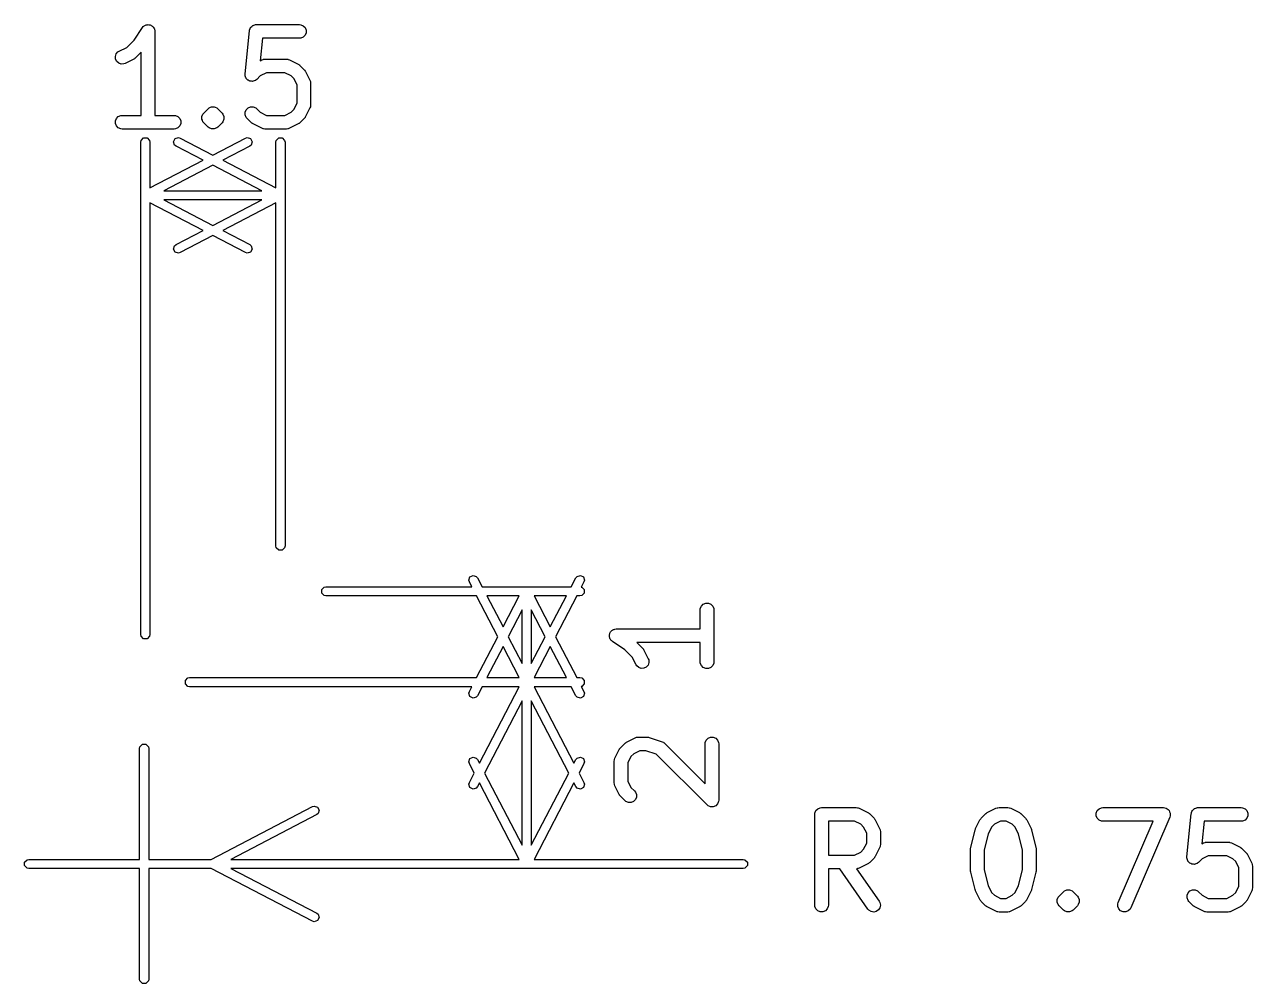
# Model space of a CAD drawing. Header units: inches. Extents: x 5.49 to 6.21, y -4.71 to -3.38.
# Drawn here: x 5.598 to 6.13, y -3.796 to -3.381 of the extents above; entities that cross this region are included whole.
import ezdxf

# ---------------------------------------------------------------- set-up
doc = ezdxf.new("R2010")
doc.units = ezdxf.units.IN
doc.header["$MEASUREMENT"] = 0
doc.layers.add('BLACK', color=250, linetype='CONTINUOUS')

msp = doc.modelspace()

# ---------------------------------------------------------------- linework, layer by layer
at = {"layer": 'BLACK', "linetype": 'CONTINUOUS'}
for p, q in [((5.64524, -3.38744), (5.64883, -3.38206)), ((5.64883, -3.38205), (5.6492, -3.38161)), ((5.64883, -3.38206), (5.64883, -3.38205)), ((5.64883, -3.38205), (5.64883, -3.38205)), ((5.64883, -3.38205), (5.64883, -3.38205)), ((5.6492, -3.38161), (5.64944, -3.38145)), ((5.64944, -3.38145), (5.64965, -3.38124)), ((5.64965, -3.38124), (5.64991, -3.38113)), ((5.64991, -3.38113), (5.65016, -3.38097)), ((5.65016, -3.38097), (5.65044, -3.38091)), ((5.65044, -3.38091), (5.65071, -3.3808)), ((5.65071, -3.3808), (5.651, -3.3808)), ((5.651, -3.3808), (5.65128, -3.38074)), ((5.65128, -3.38074), (5.65157, -3.3808)), ((5.65157, -3.3808), (5.65186, -3.3808)), ((5.65186, -3.3808), (5.65213, -3.38091)), ((5.65213, -3.38091), (5.65242, -3.38096)), ((5.65242, -3.38096), (5.65266, -3.38113)), ((5.65266, -3.38113), (5.65293, -3.38124)), ((5.65293, -3.38124), (5.65313, -3.38144)), ((5.65313, -3.38144), (5.65337, -3.3816)), ((5.65337, -3.3816), (5.65354, -3.38185)), ((5.65354, -3.38185), (5.65374, -3.38205)), ((5.65374, -3.38205), (5.65385, -3.38232)), ((5.65385, -3.38232), (5.65401, -3.38256)), ((5.65401, -3.38256), (5.65407, -3.38285)), ((5.65407, -3.38285), (5.65418, -3.38312)), ((5.65418, -3.38312), (5.65424, -3.38369)), ((5.65424, -3.38369), (5.65424, -3.38369)), ((5.65424, -3.38369), (5.65424, -3.38369)), ((5.65424, -3.38369), (5.65424, -3.38369)), ((5.65424, -3.38369), (5.65424, -3.42011)), ((5.69334, -3.40215), (5.69522, -3.3834)), ((5.69522, -3.3834), (5.69526, -3.38319)), ((5.69526, -3.38312), (5.69529, -3.38305)), ((5.69526, -3.38319), (5.69526, -3.38312)), ((5.69529, -3.38305), (5.69533, -3.38283)), ((5.69533, -3.38283), (5.69554, -3.38245)), ((5.69554, -3.38245), (5.6957, -3.38205)), ((5.6957, -3.38205), (5.69581, -3.38195)), ((5.69581, -3.38195), (5.69588, -3.38182)), ((5.69588, -3.38182), (5.69621, -3.38154)), ((5.69621, -3.38154), (5.69652, -3.38124)), ((5.69652, -3.38124), (5.69665, -3.38118)), ((5.69665, -3.38118), (5.69677, -3.38109)), ((5.69677, -3.38109), (5.69718, -3.38096)), ((5.69718, -3.38096), (5.69758, -3.3808)), ((5.69758, -3.3808), (5.6978, -3.38078)), ((5.6978, -3.38078), (5.69787, -3.38075)), ((5.69787, -3.38075), (5.69794, -3.38076)), ((5.69794, -3.38076), (5.69816, -3.38074)), ((5.69816, -3.38074), (5.7169, -3.38074)), ((5.7169, -3.38074), (5.71748, -3.3808)), ((5.71748, -3.3808), (5.71855, -3.38124)), ((5.71855, -3.38124), (5.71936, -3.38205)), ((5.71936, -3.38205), (5.7198, -3.38312)), ((5.7198, -3.38312), (5.7198, -3.38427)), ((5.64204, -3.39064), (5.64524, -3.38744)), ((5.70083, -3.38665), (5.69985, -3.39642)), ((5.7169, -3.38665), (5.70083, -3.38665)), ((5.71748, -3.38659), (5.7169, -3.38665)), ((5.71855, -3.38615), (5.71748, -3.38659)), ((5.71936, -3.38533), (5.71855, -3.38615)), ((5.7198, -3.38427), (5.71936, -3.38533)), ((5.63711, -3.39457), (5.63747, -3.39348)), ((5.63719, -3.39572), (5.63711, -3.39457)), ((5.63747, -3.39348), (5.63823, -3.39261)), ((5.63823, -3.39261), (5.63872, -3.3923)), ((5.63872, -3.3923), (5.64204, -3.39064)), ((5.64834, -3.3927), (5.64588, -3.39516)), ((5.64834, -3.42011), (5.64834, -3.3927)), ((5.63771, -3.39675), (5.63719, -3.39572)), ((5.63858, -3.39751), (5.63771, -3.39675)), ((5.63967, -3.39787), (5.63858, -3.39751)), ((5.64082, -3.39779), (5.63967, -3.39787)), ((5.64136, -3.39758), (5.64082, -3.39779)), ((5.64511, -3.39571), (5.64136, -3.39758)), ((5.64536, -3.39555), (5.64511, -3.39571)), ((5.64543, -3.39552), (5.64536, -3.39555)), ((5.64551, -3.39546), (5.64543, -3.39552)), ((5.6456, -3.3954), (5.64551, -3.39546)), ((5.64565, -3.39534), (5.6456, -3.3954)), ((5.64588, -3.39516), (5.64565, -3.39534)), ((5.69985, -3.39642), (5.70059, -3.39605)), ((5.70059, -3.39605), (5.70113, -3.39584)), ((5.70113, -3.39584), (5.70123, -3.39584)), ((5.70123, -3.39584), (5.70133, -3.3958)), ((5.70133, -3.3958), (5.70191, -3.39574)), ((5.70191, -3.39574), (5.71128, -3.39574)), ((5.71128, -3.39574), (5.71186, -3.3958)), ((5.71186, -3.3958), (5.71195, -3.39584)), ((5.71195, -3.39584), (5.71206, -3.39584)), ((5.71206, -3.39584), (5.7126, -3.39605)), ((5.7126, -3.39605), (5.71635, -3.39793)), ((5.71635, -3.39793), (5.7166, -3.39808)), ((5.7166, -3.39808), (5.71667, -3.39811)), ((5.71667, -3.39811), (5.71675, -3.39818)), ((5.71675, -3.39818), (5.71684, -3.39823)), ((5.71684, -3.39823), (5.71689, -3.39829)), ((5.71689, -3.39829), (5.71712, -3.39848)), ((5.71712, -3.39848), (5.71899, -3.40035)), ((5.69334, -3.40273), (5.69334, -3.40215)), ((5.69339, -3.40287), (5.69334, -3.40273)), ((5.69339, -3.40302), (5.69339, -3.40287)), ((5.69355, -3.40342), (5.69339, -3.40302)), ((5.69368, -3.40383), (5.69355, -3.40342)), ((5.69377, -3.40394), (5.69368, -3.40383)), ((5.69383, -3.40408), (5.69377, -3.40394)), ((5.69413, -3.40439), (5.69383, -3.40408)), ((5.69441, -3.40472), (5.69413, -3.40439)), ((5.69454, -3.40479), (5.69441, -3.40472)), ((5.69464, -3.4049), (5.69454, -3.40479)), ((5.69504, -3.40506), (5.69464, -3.4049)), ((5.69542, -3.40527), (5.69504, -3.40506)), ((5.69557, -3.40528), (5.69542, -3.40527)), ((5.69571, -3.40534), (5.69557, -3.40528)), ((5.69726, -3.40517), (5.69686, -3.40534)), ((5.69767, -3.40505), (5.69726, -3.40517)), ((5.69779, -3.40495), (5.69767, -3.40505)), ((5.69792, -3.4049), (5.69779, -3.40495)), ((5.69837, -3.40453), (5.69792, -3.4049)), ((5.69991, -3.40299), (5.69837, -3.40453)), ((5.7026, -3.40164), (5.69991, -3.40299)), ((5.71058, -3.40164), (5.7026, -3.40164)), ((5.71328, -3.40299), (5.71058, -3.40164)), ((5.71448, -3.40419), (5.71328, -3.40299)), ((5.71583, -3.40689), (5.71448, -3.40419)), ((5.71899, -3.40035), (5.71918, -3.40058)), ((5.71918, -3.40058), (5.71924, -3.40063)), ((5.71924, -3.40063), (5.71929, -3.40072)), ((5.71929, -3.40072), (5.71936, -3.4008)), ((5.71936, -3.4008), (5.71939, -3.40087)), ((5.71939, -3.40087), (5.71955, -3.40112)), ((5.71955, -3.40112), (5.72142, -3.40487)), ((5.72142, -3.40487), (5.72163, -3.40541)), ((5.69614, -3.40534), (5.69571, -3.40534)), ((5.69657, -3.40538), (5.69614, -3.40534)), ((5.69671, -3.40534), (5.69657, -3.40538)), ((5.69686, -3.40534), (5.69671, -3.40534)), ((5.71583, -3.41487), (5.71583, -3.40689)), ((5.72163, -3.40541), (5.72163, -3.40552)), ((5.72163, -3.40552), (5.72168, -3.40561)), ((5.72168, -3.40561), (5.72173, -3.40619)), ((5.72173, -3.40619), (5.72173, -3.41556)), ((5.71448, -3.41757), (5.71583, -3.41487)), ((5.72173, -3.41556), (5.72168, -3.41614)), ((5.63758, -3.42142), (5.6384, -3.42061)), ((5.6384, -3.42061), (5.63946, -3.42017)), ((5.63946, -3.42017), (5.64004, -3.42011)), ((5.64004, -3.42011), (5.64834, -3.42011)), ((5.65424, -3.42011), (5.66254, -3.42011)), ((5.66254, -3.42011), (5.66311, -3.42017)), ((5.66311, -3.42017), (5.66418, -3.42061)), ((5.66418, -3.42061), (5.66499, -3.42142)), ((5.67464, -3.42061), (5.67508, -3.41955)), ((5.67464, -3.42177), (5.67464, -3.42061)), ((5.67508, -3.41955), (5.67545, -3.4191)), ((5.67545, -3.4191), (5.67732, -3.41723)), ((5.67732, -3.41723), (5.67777, -3.41686)), ((5.67777, -3.41686), (5.67839, -3.4166)), ((5.67777, -3.41686), (5.67777, -3.41686)), ((5.67839, -3.4166), (5.67883, -3.41642)), ((5.67883, -3.41642), (5.67999, -3.41642)), ((5.67999, -3.41642), (5.67999, -3.41642)), ((5.67999, -3.41642), (5.68043, -3.4166)), ((5.68043, -3.4166), (5.68105, -3.41686)), ((5.68105, -3.41686), (5.68105, -3.41686)), ((5.68105, -3.41686), (5.6815, -3.41723)), ((5.6815, -3.41723), (5.68337, -3.4191)), ((5.68337, -3.4191), (5.68374, -3.41955)), ((5.68374, -3.41955), (5.68418, -3.42061)), ((5.68418, -3.42061), (5.68418, -3.42061)), ((5.68418, -3.42061), (5.68418, -3.42177)), ((5.69339, -3.41874), (5.69383, -3.41767)), ((5.69339, -3.41989), (5.69339, -3.41874)), ((5.69383, -3.42095), (5.69339, -3.41989)), ((5.69383, -3.41767), (5.69464, -3.41686)), ((5.69419, -3.4214), (5.69383, -3.42095)), ((5.69464, -3.41686), (5.69571, -3.41642)), ((5.69571, -3.41642), (5.69686, -3.41642)), ((5.69686, -3.41642), (5.69792, -3.41686)), ((5.69792, -3.41686), (5.69837, -3.41723)), ((5.69837, -3.41723), (5.69991, -3.41876)), ((5.69991, -3.41876), (5.7026, -3.42011)), ((5.7026, -3.42011), (5.71058, -3.42011)), ((5.71058, -3.42011), (5.71328, -3.41876)), ((5.71328, -3.41876), (5.71448, -3.41757)), ((5.71918, -3.42118), (5.71899, -3.4214)), ((5.71924, -3.42112), (5.71918, -3.42118)), ((5.71929, -3.42104), (5.71924, -3.42112)), ((5.71936, -3.42095), (5.71929, -3.42104)), ((5.71939, -3.42088), (5.71936, -3.42095)), ((5.71955, -3.42063), (5.71939, -3.42088)), ((5.72142, -3.41689), (5.71955, -3.42063)), ((5.72163, -3.41634), (5.72142, -3.41689)), ((5.72168, -3.41614), (5.72163, -3.41624)), ((5.72163, -3.41624), (5.72163, -3.41634)), ((5.63714, -3.42249), (5.63758, -3.42142)), ((5.63714, -3.42364), (5.63714, -3.42249)), ((5.63758, -3.4247), (5.63714, -3.42364)), ((5.6384, -3.42552), (5.63758, -3.4247)), ((5.63946, -3.42596), (5.6384, -3.42552)), ((5.64004, -3.42602), (5.63946, -3.42596)), ((5.66254, -3.42602), (5.64004, -3.42602)), ((5.66311, -3.42596), (5.66254, -3.42602)), ((5.66418, -3.42552), (5.66311, -3.42596)), ((5.66499, -3.4247), (5.66418, -3.42552)), ((5.66499, -3.42142), (5.66543, -3.42249)), ((5.66543, -3.42364), (5.66499, -3.4247)), ((5.66543, -3.42249), (5.66543, -3.42364)), ((5.67484, -3.42224), (5.67464, -3.42177)), ((5.67508, -3.42283), (5.67484, -3.42224)), ((5.67545, -3.42328), (5.67508, -3.42283)), ((5.67732, -3.42515), (5.67545, -3.42328)), ((5.67777, -3.42552), (5.67732, -3.42515)), ((5.67883, -3.42596), (5.67777, -3.42552)), ((5.67999, -3.42596), (5.67883, -3.42596)), ((5.67883, -3.42596), (5.67883, -3.42596)), ((5.68105, -3.42552), (5.67999, -3.42596)), ((5.67999, -3.42596), (5.67999, -3.42596)), ((5.6815, -3.42515), (5.68105, -3.42552)), ((5.68337, -3.42328), (5.6815, -3.42515)), ((5.68374, -3.42283), (5.68337, -3.42328)), ((5.68418, -3.42177), (5.68374, -3.42283)), ((5.69607, -3.42328), (5.69419, -3.4214)), ((5.6963, -3.42346), (5.69607, -3.42328)), ((5.69635, -3.42352), (5.6963, -3.42346)), ((5.69644, -3.42358), (5.69635, -3.42352)), ((5.69652, -3.42364), (5.69644, -3.42358)), ((5.69659, -3.42367), (5.69652, -3.42364)), ((5.69684, -3.42383), (5.69659, -3.42367)), ((5.70059, -3.4257), (5.69684, -3.42383)), ((5.70113, -3.42591), (5.70059, -3.4257)), ((5.70123, -3.42592), (5.70113, -3.42591)), ((5.70133, -3.42596), (5.70123, -3.42592)), ((5.70191, -3.42602), (5.70133, -3.42596)), ((5.71128, -3.42602), (5.70191, -3.42602)), ((5.71186, -3.42596), (5.71128, -3.42602)), ((5.71195, -3.42592), (5.71186, -3.42596)), ((5.71206, -3.42591), (5.71195, -3.42592)), ((5.7126, -3.4257), (5.71206, -3.42591)), ((5.71635, -3.42383), (5.7126, -3.4257)), ((5.7166, -3.42367), (5.71635, -3.42383)), ((5.71667, -3.42364), (5.7166, -3.42367)), ((5.71675, -3.42358), (5.71667, -3.42364)), ((5.71684, -3.42352), (5.71675, -3.42358)), ((5.71689, -3.42346), (5.71684, -3.42352)), ((5.71712, -3.42328), (5.71689, -3.42346)), ((5.71899, -3.4214), (5.71712, -3.42328)), ((5.64811, -3.43168), (5.64826, -3.43092)), ((5.64811, -3.64512), (5.64811, -3.43168)), ((5.64826, -3.43092), (5.64933, -3.42986)), ((5.64933, -3.42986), (5.65083, -3.42986)), ((5.65083, -3.42986), (5.6519, -3.43092)), ((5.6519, -3.43092), (5.65205, -3.43168)), ((5.65205, -3.43168), (5.65205, -3.45152)), ((5.66235, -3.4315), (5.66305, -3.43017)), ((5.6628, -3.43294), (5.66235, -3.4315)), ((5.66305, -3.43017), (5.66448, -3.42972)), ((5.66448, -3.42972), (5.66522, -3.42993)), ((5.66522, -3.42993), (5.67937, -3.4373)), ((5.67937, -3.4373), (5.69352, -3.42993)), ((5.69352, -3.42993), (5.69426, -3.42972)), ((5.69426, -3.42972), (5.69569, -3.43017)), ((5.69569, -3.43017), (5.69639, -3.4315)), ((5.69639, -3.4315), (5.69594, -3.43294)), ((5.70669, -3.43168), (5.70684, -3.43092)), ((5.70669, -3.45152), (5.70669, -3.43168)), ((5.70684, -3.43092), (5.70791, -3.42986)), ((5.70791, -3.42986), (5.70941, -3.42986)), ((5.70941, -3.42986), (5.71048, -3.43092)), ((5.71048, -3.43092), (5.71063, -3.43168)), ((5.71063, -3.43168), (5.71063, -3.60669)), ((5.6634, -3.43342), (5.6628, -3.43294)), ((5.67511, -3.43952), (5.6634, -3.43342)), ((5.69534, -3.43342), (5.68363, -3.43952)), ((5.69594, -3.43294), (5.69534, -3.43342)), ((5.65205, -3.45152), (5.67511, -3.43952)), ((5.67937, -3.44173), (5.65812, -3.4528)), ((5.70062, -3.4528), (5.67937, -3.44173)), ((5.68363, -3.43952), (5.70669, -3.45152)), ((5.65812, -3.4528), (5.70062, -3.4528)), ((5.67511, -3.47001), (5.65205, -3.45801)), ((5.65205, -3.45801), (5.65205, -3.64512)), ((5.65812, -3.45673), (5.67937, -3.46779)), ((5.70062, -3.45673), (5.65812, -3.45673)), ((5.67937, -3.46779), (5.70062, -3.45673)), ((5.70669, -3.45801), (5.68363, -3.47001)), ((5.70669, -3.60669), (5.70669, -3.45801)), ((5.6634, -3.47611), (5.67511, -3.47001)), ((5.67937, -3.47223), (5.66522, -3.4796)), ((5.69352, -3.4796), (5.67937, -3.47223)), ((5.68363, -3.47001), (5.69534, -3.47611)), ((5.66235, -3.47802), (5.6628, -3.47659)), ((5.66305, -3.47936), (5.66235, -3.47802)), ((5.6628, -3.47659), (5.6634, -3.47611)), ((5.66448, -3.47981), (5.66305, -3.47936)), ((5.66522, -3.4796), (5.66448, -3.47981)), ((5.69426, -3.47981), (5.69352, -3.4796)), ((5.69569, -3.47936), (5.69426, -3.47981)), ((5.69534, -3.47611), (5.69594, -3.47659)), ((5.69639, -3.47802), (5.69569, -3.47936)), ((5.69594, -3.47659), (5.69639, -3.47802)), ((5.70684, -3.60745), (5.70669, -3.60669)), ((5.70791, -3.60851), (5.70684, -3.60745)), ((5.71048, -3.60745), (5.70941, -3.60851)), ((5.71063, -3.60669), (5.71048, -3.60745)), ((5.70941, -3.60851), (5.70791, -3.60851)), ((5.79031, -3.62157), (5.79076, -3.62013)), ((5.79052, -3.62231), (5.79031, -3.62157)), ((5.79162, -3.62441), (5.79052, -3.62231)), ((5.79076, -3.62013), (5.7921, -3.61944)), ((5.7921, -3.61944), (5.79353, -3.61989)), ((5.79353, -3.61989), (5.79401, -3.62049)), ((5.79401, -3.62049), (5.79605, -3.62441)), ((5.83465, -3.62441), (5.8367, -3.62049)), ((5.8367, -3.62049), (5.83718, -3.61989)), ((5.83718, -3.61989), (5.83861, -3.61944)), ((5.83861, -3.61944), (5.83995, -3.62013)), ((5.84019, -3.62231), (5.83903, -3.62453)), ((5.83995, -3.62013), (5.8404, -3.62157)), ((5.8404, -3.62157), (5.84019, -3.62231)), ((5.72653, -3.62562), (5.72759, -3.62456)), ((5.72653, -3.62713), (5.72653, -3.62562)), ((5.72759, -3.6282), (5.72653, -3.62713)), ((5.72759, -3.62456), (5.72835, -3.62441)), ((5.72835, -3.62835), (5.72759, -3.6282)), ((5.72835, -3.62441), (5.79162, -3.62441)), ((5.79367, -3.62835), (5.72835, -3.62835)), ((5.80289, -3.64606), (5.79367, -3.62835)), ((5.79605, -3.62441), (5.83465, -3.62441)), ((5.7981, -3.62835), (5.80511, -3.6418)), ((5.81211, -3.62835), (5.7981, -3.62835)), ((5.80511, -3.6418), (5.81211, -3.62835)), ((5.8186, -3.62835), (5.8256, -3.6418)), ((5.83261, -3.62835), (5.8186, -3.62835)), ((5.8256, -3.6418), (5.83261, -3.62835)), ((5.83704, -3.62835), (5.82782, -3.64606)), ((5.83844, -3.62835), (5.83704, -3.62835)), ((5.8392, -3.6282), (5.83844, -3.62835)), ((5.83903, -3.62453), (5.8392, -3.62456)), ((5.8392, -3.62456), (5.84026, -3.62562)), ((5.84026, -3.62713), (5.8392, -3.6282)), ((5.84026, -3.62562), (5.84026, -3.62713)), ((5.89054, -3.63438), (5.8906, -3.63381)), ((5.8906, -3.63381), (5.89104, -3.63274)), ((5.89104, -3.63274), (5.89186, -3.63193)), ((5.89186, -3.63193), (5.89292, -3.63149)), ((5.89292, -3.63149), (5.89407, -3.63149)), ((5.89407, -3.63149), (5.89514, -3.63193)), ((5.89514, -3.63193), (5.89595, -3.63274)), ((5.89595, -3.63274), (5.89639, -3.63381)), ((5.89639, -3.63381), (5.89645, -3.63438)), ((5.81339, -3.63442), (5.80733, -3.64606)), ((5.81339, -3.6577), (5.81339, -3.63442)), ((5.82338, -3.64606), (5.81732, -3.63442)), ((5.81732, -3.63442), (5.81732, -3.6577)), ((5.89054, -3.64268), (5.89054, -3.63438)), ((5.89645, -3.63438), (5.89645, -3.65688)), ((5.85134, -3.64479), (5.8514, -3.6445)), ((5.8514, -3.6445), (5.85156, -3.64426)), ((5.85156, -3.64426), (5.85167, -3.64399)), ((5.85167, -3.64399), (5.85188, -3.64378)), ((5.85188, -3.64378), (5.85204, -3.64354)), ((5.85204, -3.64354), (5.85228, -3.64338)), ((5.85228, -3.64338), (5.85249, -3.64317)), ((5.85249, -3.64317), (5.85275, -3.64306)), ((5.85275, -3.64306), (5.85299, -3.6429)), ((5.85299, -3.6429), (5.85328, -3.64285)), ((5.85328, -3.64285), (5.85355, -3.64273)), ((5.85355, -3.64273), (5.85412, -3.64268)), ((5.85412, -3.64268), (5.85412, -3.64268)), ((5.85412, -3.64268), (5.85412, -3.64268)), ((5.85412, -3.64268), (5.85413, -3.64268)), ((5.85413, -3.64268), (5.89054, -3.64268)), ((5.64826, -3.64587), (5.64811, -3.64512)), ((5.64933, -3.64694), (5.64826, -3.64587)), ((5.65083, -3.64694), (5.64933, -3.64694)), ((5.6519, -3.64587), (5.65083, -3.64694)), ((5.65205, -3.64512), (5.6519, -3.64587)), ((5.79367, -3.66378), (5.80289, -3.64606)), ((5.80733, -3.64606), (5.81339, -3.6577)), ((5.81732, -3.6577), (5.82338, -3.64606)), ((5.82782, -3.64606), (5.83704, -3.66378)), ((5.85117, -3.64563), (5.85123, -3.64535)), ((5.85123, -3.64592), (5.85117, -3.64563)), ((5.85123, -3.64505), (5.85134, -3.64479)), ((5.85123, -3.64535), (5.85123, -3.64505)), ((5.85123, -3.64621), (5.85123, -3.64592)), ((5.85134, -3.64648), (5.85123, -3.64621)), ((5.8514, -3.64676), (5.85134, -3.64648)), ((5.85156, -3.647), (5.8514, -3.64676)), ((5.85167, -3.64727), (5.85156, -3.647)), ((5.85188, -3.64748), (5.85167, -3.64727)), ((5.85204, -3.64772), (5.85188, -3.64748)), ((5.85248, -3.64808), (5.85204, -3.64772)), ((5.85249, -3.64809), (5.85248, -3.64808)), ((5.85787, -3.65167), (5.85249, -3.64809)), ((5.85249, -3.64809), (5.85249, -3.64809)), ((5.85249, -3.64809), (5.85249, -3.64809)), ((5.89054, -3.64858), (5.86313, -3.64858)), ((5.86313, -3.64858), (5.86559, -3.65104)), ((5.89054, -3.65688), (5.89054, -3.64858)), ((5.80511, -3.65033), (5.7981, -3.66378)), ((5.81211, -3.66378), (5.80511, -3.65033)), ((5.8256, -3.65033), (5.8186, -3.66378)), ((5.83261, -3.66378), (5.8256, -3.65033)), ((5.86107, -3.65488), (5.85787, -3.65167)), ((5.86273, -3.6582), (5.86107, -3.65488)), ((5.86559, -3.65104), (5.86577, -3.65127)), ((5.86577, -3.65127), (5.86583, -3.65132)), ((5.86583, -3.65132), (5.86589, -3.65141)), ((5.86589, -3.65141), (5.86596, -3.65149)), ((5.86596, -3.65149), (5.86599, -3.65156)), ((5.86599, -3.65156), (5.86614, -3.65181)), ((5.86614, -3.65181), (5.86802, -3.65556)), ((5.86304, -3.65869), (5.86273, -3.6582)), ((5.86391, -3.65944), (5.86304, -3.65869)), ((5.86501, -3.65981), (5.86391, -3.65944)), ((5.86616, -3.65973), (5.86501, -3.65981)), ((5.86719, -3.65921), (5.86616, -3.65973)), ((5.86794, -3.65834), (5.86719, -3.65921)), ((5.8683, -3.65725), (5.86794, -3.65834)), ((5.86802, -3.65556), (5.86822, -3.6561)), ((5.86822, -3.6561), (5.8683, -3.65725)), ((5.8906, -3.65745), (5.89054, -3.65688)), ((5.89104, -3.65852), (5.8906, -3.65745)), ((5.89186, -3.65933), (5.89104, -3.65852)), ((5.89292, -3.65977), (5.89186, -3.65933)), ((5.89407, -3.65977), (5.89292, -3.65977)), ((5.89514, -3.65933), (5.89407, -3.65977)), ((5.89595, -3.65852), (5.89514, -3.65933)), ((5.89639, -3.65745), (5.89595, -3.65852)), ((5.89645, -3.65688), (5.89639, -3.65745)), ((5.66745, -3.66499), (5.66852, -3.66393)), ((5.66745, -3.6665), (5.66745, -3.66499)), ((5.66852, -3.66393), (5.66927, -3.66378)), ((5.66927, -3.66378), (5.79367, -3.66378)), ((5.7981, -3.66378), (5.81211, -3.66378)), ((5.8186, -3.66378), (5.83261, -3.66378)), ((5.83704, -3.66378), (5.83844, -3.66378)), ((5.83844, -3.66378), (5.8392, -3.66393)), ((5.8392, -3.66393), (5.84026, -3.66499)), ((5.84026, -3.66499), (5.84026, -3.6665)), ((5.66852, -3.66757), (5.66745, -3.6665)), ((5.66927, -3.66772), (5.66852, -3.66757)), ((5.79162, -3.66772), (5.66927, -3.66772)), ((5.79031, -3.67056), (5.79052, -3.66982)), ((5.79076, -3.67199), (5.79031, -3.67056)), ((5.79052, -3.66982), (5.79162, -3.66772)), ((5.79605, -3.66772), (5.79401, -3.67164)), ((5.79486, -3.70085), (5.81211, -3.66772)), ((5.81211, -3.66772), (5.79605, -3.66772)), ((5.83465, -3.66772), (5.8186, -3.66772)), ((5.8186, -3.66772), (5.83585, -3.70085)), ((5.8367, -3.67164), (5.83465, -3.66772)), ((5.8392, -3.66757), (5.83903, -3.6676)), ((5.83903, -3.6676), (5.84019, -3.66982)), ((5.84026, -3.6665), (5.8392, -3.66757)), ((5.8404, -3.67056), (5.83995, -3.67199)), ((5.84019, -3.66982), (5.8404, -3.67056)), ((5.7921, -3.67269), (5.79076, -3.67199)), ((5.79353, -3.67224), (5.7921, -3.67269)), ((5.79401, -3.67164), (5.79353, -3.67224)), ((5.81339, -3.67379), (5.79708, -3.70512)), ((5.81339, -3.73644), (5.81339, -3.67379)), ((5.83363, -3.70512), (5.81732, -3.67379)), ((5.81732, -3.67379), (5.81732, -3.73644)), ((5.83718, -3.67224), (5.8367, -3.67164)), ((5.83861, -3.67269), (5.83718, -3.67224)), ((5.83995, -3.67199), (5.83861, -3.67269)), ((5.85604, -3.69415), (5.85791, -3.69228)), ((5.85791, -3.69228), (5.85814, -3.69209)), ((5.85814, -3.69209), (5.85819, -3.69203)), ((5.85819, -3.69203), (5.85828, -3.69198)), ((5.85828, -3.69198), (5.85836, -3.69191)), ((5.85836, -3.69191), (5.85843, -3.69188)), ((5.85843, -3.69188), (5.85868, -3.69173)), ((5.85868, -3.69173), (5.86243, -3.68985)), ((5.86243, -3.68985), (5.86297, -3.68964)), ((5.86297, -3.68964), (5.86308, -3.68964)), ((5.86308, -3.68964), (5.86318, -3.6896)), ((5.86318, -3.6896), (5.86375, -3.68954)), ((5.86375, -3.68954), (5.8675, -3.68954)), ((5.8675, -3.68954), (5.86779, -3.68957)), ((5.86779, -3.68957), (5.86787, -3.68956)), ((5.86787, -3.68956), (5.86797, -3.68959)), ((5.86797, -3.68959), (5.86808, -3.6896)), ((5.86808, -3.6896), (5.86815, -3.68963)), ((5.86815, -3.68963), (5.86844, -3.68969)), ((5.86844, -3.68969), (5.87406, -3.69157)), ((5.87406, -3.69157), (5.87459, -3.6918)), ((5.87459, -3.6918), (5.87467, -3.69187)), ((5.87467, -3.69187), (5.87477, -3.69191)), ((5.87477, -3.69191), (5.87521, -3.69228)), ((5.87521, -3.69228), (5.89267, -3.70973)), ((5.89267, -3.69249), (5.89273, -3.69192)), ((5.89267, -3.70973), (5.89267, -3.69249)), ((5.89273, -3.69192), (5.89317, -3.69085)), ((5.89317, -3.69085), (5.89398, -3.69004)), ((5.89398, -3.69004), (5.89505, -3.6896)), ((5.89505, -3.6896), (5.8962, -3.6896)), ((5.8962, -3.6896), (5.89726, -3.69004)), ((5.89726, -3.69004), (5.89808, -3.69085)), ((5.89808, -3.69085), (5.89852, -3.69192)), ((5.89852, -3.69192), (5.89858, -3.69249)), ((5.89858, -3.69249), (5.89858, -3.71686)), ((5.64762, -3.69449), (5.64777, -3.69373)), ((5.64762, -3.74252), (5.64762, -3.69449)), ((5.64777, -3.69373), (5.64883, -3.69267)), ((5.64883, -3.69267), (5.65034, -3.69267)), ((5.65034, -3.69267), (5.65141, -3.69373)), ((5.65141, -3.69373), (5.65156, -3.69449)), ((5.65156, -3.69449), (5.65156, -3.74252)), ((5.85361, -3.69867), (5.85549, -3.69492)), ((5.85549, -3.69492), (5.85564, -3.69467)), ((5.85564, -3.69467), (5.85567, -3.6946)), ((5.85567, -3.6946), (5.85574, -3.69452)), ((5.85574, -3.69452), (5.85579, -3.69443)), ((5.85579, -3.69443), (5.85585, -3.69438)), ((5.85585, -3.69438), (5.85604, -3.69415)), ((5.86175, -3.69679), (5.86055, -3.69799)), ((5.86445, -3.69544), (5.86175, -3.69679)), ((5.86702, -3.69544), (5.86445, -3.69544)), ((5.87153, -3.69695), (5.86702, -3.69544)), ((5.89353, -3.71895), (5.87153, -3.69695)), ((5.79031, -3.70031), (5.79076, -3.69887)), ((5.79052, -3.70105), (5.79031, -3.70031)), ((5.79264, -3.70512), (5.79052, -3.70105)), ((5.79076, -3.69887), (5.7921, -3.69818)), ((5.7921, -3.69818), (5.79353, -3.69863)), ((5.79353, -3.69863), (5.79401, -3.69923)), ((5.79401, -3.69923), (5.79486, -3.70085)), ((5.83585, -3.70085), (5.8367, -3.69923)), ((5.8367, -3.69923), (5.83718, -3.69863)), ((5.83718, -3.69863), (5.83861, -3.69818)), ((5.84019, -3.70105), (5.83807, -3.70512)), ((5.83861, -3.69818), (5.83995, -3.69887)), ((5.83995, -3.69887), (5.8404, -3.70031)), ((5.8404, -3.70031), (5.84019, -3.70105)), ((5.8533, -3.69999), (5.85336, -3.69941)), ((5.8533, -3.70936), (5.8533, -3.69999)), ((5.85336, -3.69941), (5.8534, -3.69932)), ((5.8534, -3.69921), (5.85361, -3.69867)), ((5.8534, -3.69932), (5.8534, -3.69921)), ((5.86055, -3.69799), (5.85921, -3.70069)), ((5.85921, -3.70069), (5.85921, -3.70867)), ((5.79052, -3.70919), (5.79264, -3.70512)), ((5.79708, -3.70512), (5.81339, -3.73644)), ((5.81732, -3.73644), (5.83363, -3.70512)), ((5.83807, -3.70512), (5.84019, -3.70919)), ((5.79031, -3.70993), (5.79052, -3.70919)), ((5.79076, -3.71136), (5.79031, -3.70993)), ((5.7921, -3.71206), (5.79076, -3.71136)), ((5.79353, -3.71161), (5.7921, -3.71206)), ((5.79401, -3.71101), (5.79353, -3.71161)), ((5.79486, -3.70938), (5.79401, -3.71101)), ((5.81211, -3.74252), (5.79486, -3.70938)), ((5.83585, -3.70938), (5.8186, -3.74252)), ((5.8367, -3.71101), (5.83585, -3.70938)), ((5.83718, -3.71161), (5.8367, -3.71101)), ((5.83861, -3.71206), (5.83718, -3.71161)), ((5.83995, -3.71136), (5.83861, -3.71206)), ((5.8404, -3.70993), (5.83995, -3.71136)), ((5.84019, -3.70919), (5.8404, -3.70993)), ((5.85336, -3.70994), (5.8533, -3.70936)), ((5.8534, -3.71004), (5.85336, -3.70994)), ((5.8534, -3.71014), (5.8534, -3.71004)), ((5.85361, -3.71068), (5.8534, -3.71014)), ((5.85549, -3.71443), (5.85361, -3.71068)), ((5.85921, -3.70867), (5.86055, -3.71136)), ((5.86055, -3.71136), (5.86209, -3.7129)), ((5.86209, -3.7129), (5.86246, -3.71335)), ((5.86246, -3.71335), (5.8629, -3.71441)), ((5.85564, -3.71468), (5.85549, -3.71443)), ((5.85567, -3.71475), (5.85564, -3.71468)), ((5.85574, -3.71484), (5.85567, -3.71475)), ((5.85579, -3.71492), (5.85574, -3.71484)), ((5.85585, -3.71498), (5.85579, -3.71492)), ((5.85604, -3.7152), (5.85585, -3.71498)), ((5.85791, -3.71708), (5.85604, -3.7152)), ((5.85836, -3.71744), (5.85791, -3.71708)), ((5.85943, -3.71788), (5.85836, -3.71744)), ((5.86058, -3.71788), (5.85943, -3.71788)), ((5.86164, -3.71744), (5.86058, -3.71788)), ((5.86246, -3.71663), (5.86164, -3.71744)), ((5.8629, -3.71556), (5.86246, -3.71663)), ((5.8629, -3.71441), (5.8629, -3.71556)), ((5.89398, -3.71932), (5.89353, -3.71895)), ((5.89808, -3.7185), (5.89726, -3.71932)), ((5.89839, -3.71775), (5.89808, -3.7185)), ((5.89852, -3.71744), (5.89839, -3.71775)), ((5.89858, -3.71686), (5.89852, -3.71744)), ((5.67863, -3.74252), (5.72256, -3.71965)), ((5.72437, -3.72315), (5.68716, -3.74252)), ((5.72256, -3.71965), (5.72329, -3.71944)), ((5.72329, -3.71944), (5.72473, -3.71989)), ((5.72497, -3.72267), (5.72437, -3.72315)), ((5.72473, -3.71989), (5.72543, -3.72123)), ((5.72543, -3.72123), (5.72497, -3.72267)), ((5.89473, -3.71963), (5.89398, -3.71932)), ((5.89505, -3.71976), (5.89473, -3.71963)), ((5.8962, -3.71976), (5.89505, -3.71976)), ((5.89505, -3.71976), (5.89505, -3.71976)), ((5.89726, -3.71932), (5.8962, -3.71976)), ((5.94022, -3.72302), (5.94027, -3.72245)), ((5.94022, -3.76239), (5.94022, -3.72302)), ((5.94027, -3.72245), (5.94071, -3.72138)), ((5.94071, -3.72138), (5.94153, -3.72057)), ((5.94153, -3.72057), (5.94259, -3.72013)), ((5.94259, -3.72013), (5.94317, -3.72007)), ((5.94317, -3.72007), (5.95817, -3.72007)), ((5.95817, -3.72007), (5.95874, -3.72013)), ((5.95874, -3.72013), (5.95884, -3.72017)), ((5.95884, -3.72017), (5.95895, -3.72018)), ((5.95895, -3.72018), (5.95949, -3.72038)), ((5.95949, -3.72038), (5.96324, -3.72226)), ((5.96324, -3.72226), (5.96348, -3.72241)), ((5.96348, -3.72241), (5.96356, -3.72244)), ((5.96356, -3.72244), (5.96364, -3.72251)), ((5.96364, -3.72251), (5.96373, -3.72257)), ((5.96373, -3.72257), (5.96378, -3.72263)), ((5.96378, -3.72263), (5.964, -3.72281)), ((5.964, -3.72281), (5.96588, -3.72469)), ((6.01232, -3.72469), (6.0142, -3.72281)), ((6.0142, -3.72281), (6.01442, -3.72263)), ((6.01442, -3.72263), (6.01447, -3.72257)), ((6.01447, -3.72257), (6.01456, -3.72251)), ((6.01456, -3.72251), (6.01464, -3.72244)), ((6.01464, -3.72244), (6.01472, -3.72241)), ((6.01472, -3.72241), (6.01496, -3.72226)), ((6.01496, -3.72226), (6.01871, -3.72038)), ((6.01871, -3.72038), (6.01925, -3.72018)), ((6.01925, -3.72018), (6.01936, -3.72017)), ((6.01936, -3.72017), (6.01946, -3.72013)), ((6.01946, -3.72013), (6.02003, -3.72007)), ((6.02003, -3.72007), (6.02378, -3.72007)), ((6.02378, -3.72007), (6.02436, -3.72013)), ((6.02436, -3.72013), (6.02446, -3.72017)), ((6.02446, -3.72017), (6.02456, -3.72018)), ((6.02456, -3.72018), (6.0251, -3.72038)), ((6.0251, -3.72038), (6.02885, -3.72226)), ((6.02885, -3.72226), (6.0291, -3.72241)), ((6.0291, -3.72241), (6.02917, -3.72244)), ((6.02917, -3.72244), (6.02925, -3.72251)), ((6.02925, -3.72251), (6.02934, -3.72257)), ((6.02934, -3.72257), (6.02939, -3.72263)), ((6.02939, -3.72263), (6.02962, -3.72281)), ((6.02962, -3.72281), (6.0315, -3.72469)), ((6.06213, -3.72245), (6.06257, -3.72138)), ((6.06213, -3.7236), (6.06213, -3.72245)), ((6.06257, -3.72466), (6.06213, -3.7236)), ((6.06257, -3.72138), (6.06339, -3.72057)), ((6.06339, -3.72057), (6.06445, -3.72013)), ((6.06445, -3.72013), (6.06503, -3.72007)), ((6.06503, -3.72007), (6.09127, -3.72007)), ((6.09399, -3.72419), (6.07712, -3.76356)), ((6.09127, -3.72007), (6.09185, -3.72013)), ((6.09185, -3.72013), (6.09187, -3.72014)), ((6.09187, -3.72014), (6.09189, -3.72014)), ((6.09189, -3.72014), (6.0924, -3.72036)), ((6.0924, -3.72036), (6.09292, -3.72057)), ((6.09292, -3.72057), (6.09293, -3.72058)), ((6.09293, -3.72058), (6.09295, -3.72059)), ((6.09295, -3.72059), (6.09333, -3.72099)), ((6.09333, -3.72099), (6.09373, -3.72138)), ((6.09373, -3.72138), (6.09374, -3.7214)), ((6.09374, -3.7214), (6.09375, -3.72141)), ((6.09375, -3.72141), (6.09396, -3.72193)), ((6.09396, -3.72193), (6.09417, -3.72245)), ((6.09416, -3.72364), (6.09399, -3.72419)), ((6.09417, -3.7236), (6.09416, -3.72362)), ((6.09416, -3.72362), (6.09416, -3.72364)), ((6.09417, -3.72245), (6.09417, -3.72247)), ((6.09417, -3.72247), (6.09418, -3.72248)), ((6.09418, -3.72248), (6.09417, -3.72304)), ((6.09417, -3.72304), (6.09417, -3.7236)), ((6.10146, -3.74148), (6.10333, -3.72273)), ((6.10333, -3.72273), (6.10338, -3.72252)), ((6.10338, -3.72245), (6.1034, -3.72238)), ((6.10338, -3.72252), (6.10338, -3.72245)), ((6.1034, -3.72238), (6.10345, -3.72216)), ((6.10345, -3.72216), (6.10365, -3.72178)), ((6.10365, -3.72178), (6.10382, -3.72138)), ((6.10382, -3.72138), (6.10392, -3.72128)), ((6.10392, -3.72128), (6.10399, -3.72115)), ((6.10399, -3.72115), (6.10433, -3.72087)), ((6.10433, -3.72087), (6.10463, -3.72057)), ((6.10463, -3.72057), (6.10477, -3.72051)), ((6.10477, -3.72051), (6.10488, -3.72042)), ((6.10488, -3.72042), (6.1053, -3.72029)), ((6.1053, -3.72029), (6.1057, -3.72013)), ((6.1057, -3.72013), (6.10592, -3.72011)), ((6.10592, -3.72011), (6.10599, -3.72009)), ((6.10599, -3.72009), (6.10606, -3.72009)), ((6.10606, -3.72009), (6.10627, -3.72007)), ((6.10627, -3.72007), (6.12502, -3.72007)), ((6.12502, -3.72007), (6.1256, -3.72013)), ((6.1256, -3.72013), (6.12666, -3.72057)), ((6.12666, -3.72057), (6.12748, -3.72138)), ((6.12748, -3.72138), (6.12792, -3.72245)), ((6.12792, -3.7236), (6.12748, -3.72466)), ((6.12792, -3.72245), (6.12792, -3.7236)), ((5.95747, -3.72598), (5.94612, -3.72598)), ((5.94612, -3.72598), (5.94612, -3.74069)), ((5.96017, -3.72733), (5.95747, -3.72598)), ((5.96136, -3.72852), (5.96017, -3.72733)), ((5.96271, -3.73122), (5.96136, -3.72852)), ((5.96588, -3.72469), (5.96606, -3.72491)), ((5.96606, -3.72491), (5.96612, -3.72496)), ((5.96612, -3.72496), (5.96618, -3.72505)), ((5.96618, -3.72505), (5.96625, -3.72513)), ((5.96625, -3.72513), (5.96628, -3.72521)), ((5.96628, -3.72521), (5.96643, -3.72545)), ((5.96643, -3.72545), (5.96831, -3.7292)), ((5.96831, -3.7292), (5.96851, -3.72974)), ((5.96851, -3.72974), (5.96852, -3.72985)), ((5.96852, -3.72985), (5.96856, -3.72995)), ((6.0078, -3.73731), (6.00967, -3.72981)), ((6.00967, -3.72981), (6.00969, -3.72976)), ((6.00969, -3.72974), (6.00978, -3.7295)), ((6.00969, -3.72976), (6.00969, -3.72974)), ((6.00978, -3.7295), (6.00986, -3.72926)), ((6.00986, -3.72926), (6.00988, -3.72924)), ((6.00988, -3.72924), (6.00989, -3.7292)), ((6.00989, -3.7292), (6.01177, -3.72545)), ((6.01177, -3.72545), (6.01192, -3.72521)), ((6.01192, -3.72521), (6.01195, -3.72513)), ((6.01195, -3.72513), (6.01202, -3.72505)), ((6.01202, -3.72505), (6.01208, -3.72496)), ((6.01208, -3.72496), (6.01214, -3.72491)), ((6.01214, -3.72491), (6.01232, -3.72469)), ((6.01684, -3.72852), (6.01532, -3.73155)), ((6.01803, -3.72733), (6.01684, -3.72852)), ((6.02073, -3.72598), (6.01803, -3.72733)), ((6.02309, -3.72598), (6.02073, -3.72598)), ((6.02578, -3.72733), (6.02309, -3.72598)), ((6.02698, -3.72852), (6.02578, -3.72733)), ((6.0285, -3.73155), (6.02698, -3.72852)), ((6.0315, -3.72469), (6.03168, -3.72491)), ((6.03168, -3.72491), (6.03174, -3.72496)), ((6.03174, -3.72496), (6.0318, -3.72505)), ((6.0318, -3.72505), (6.03186, -3.72513)), ((6.03186, -3.72513), (6.03189, -3.72521)), ((6.03189, -3.72521), (6.03205, -3.72545)), ((6.03205, -3.72545), (6.03392, -3.7292)), ((6.03392, -3.7292), (6.03394, -3.72924)), ((6.03394, -3.72924), (6.03395, -3.72926)), ((6.03395, -3.72926), (6.03404, -3.7295)), ((6.03404, -3.7295), (6.03413, -3.72974)), ((6.03413, -3.72974), (6.03413, -3.72976)), ((6.03413, -3.72976), (6.03415, -3.72981)), ((6.03415, -3.72981), (6.03602, -3.73731)), ((6.06339, -3.72548), (6.06257, -3.72466)), ((6.06445, -3.72592), (6.06339, -3.72548)), ((6.06503, -3.72598), (6.06445, -3.72592)), ((6.0868, -3.72598), (6.06503, -3.72598)), ((6.07169, -3.76123), (6.0868, -3.72598)), ((6.10895, -3.72598), (6.10797, -3.73575)), ((6.12502, -3.72598), (6.10895, -3.72598)), ((6.1256, -3.72592), (6.12502, -3.72598)), ((6.12666, -3.72548), (6.1256, -3.72592)), ((6.12748, -3.72466), (6.12666, -3.72548)), ((5.96271, -3.73545), (5.96271, -3.73122)), ((5.96856, -3.72995), (5.96862, -3.73052)), ((5.96862, -3.73052), (5.96862, -3.73615)), ((6.01532, -3.73155), (6.01361, -3.73839)), ((6.0302, -3.73839), (6.0285, -3.73155)), ((6.1087, -3.73538), (6.10924, -3.73517)), ((6.10924, -3.73517), (6.10935, -3.73517)), ((6.10935, -3.73517), (6.10945, -3.73513)), ((6.10945, -3.73513), (6.11002, -3.73507)), ((6.11002, -3.73507), (6.1194, -3.73507)), ((6.1194, -3.73507), (6.11997, -3.73513)), ((6.11997, -3.73513), (6.12007, -3.73517)), ((6.12007, -3.73517), (6.12018, -3.73517)), ((6.12018, -3.73517), (6.12072, -3.73538)), ((5.95747, -3.74069), (5.96017, -3.73935)), ((5.96017, -3.73935), (5.96136, -3.73815)), ((5.96136, -3.73815), (5.96271, -3.73545)), ((5.96831, -3.73747), (5.96643, -3.74122)), ((5.96851, -3.73693), (5.96831, -3.73747)), ((5.96852, -3.73682), (5.96851, -3.73693)), ((5.96856, -3.73672), (5.96852, -3.73682)), ((5.96862, -3.73615), (5.96856, -3.73672)), ((6.00771, -3.73788), (6.00774, -3.73766)), ((6.00772, -3.73792), (6.00771, -3.73788)), ((6.00771, -3.73802), (6.00772, -3.73792)), ((6.00771, -3.7474), (6.00771, -3.73802)), ((6.00774, -3.73766), (6.00776, -3.73745)), ((6.00776, -3.73745), (6.00778, -3.73741)), ((6.00778, -3.73741), (6.0078, -3.73731)), ((6.01361, -3.73839), (6.01361, -3.74703)), ((6.0302, -3.74703), (6.0302, -3.73839)), ((6.03602, -3.73731), (6.03604, -3.73741)), ((6.03604, -3.73741), (6.03605, -3.73745)), ((6.03605, -3.73745), (6.03607, -3.73766)), ((6.03607, -3.73766), (6.03611, -3.73788)), ((6.03611, -3.73788), (6.0361, -3.73792)), ((6.0361, -3.73792), (6.03611, -3.73802)), ((6.03611, -3.73802), (6.03611, -3.7474)), ((6.10797, -3.73575), (6.1087, -3.73538)), ((6.12072, -3.73538), (6.12447, -3.73726)), ((6.12447, -3.73726), (6.12471, -3.73741)), ((6.12471, -3.73741), (6.12479, -3.73744)), ((6.12479, -3.73744), (6.12487, -3.73751)), ((6.12487, -3.73751), (6.12496, -3.73756)), ((6.12496, -3.73756), (6.12501, -3.73762)), ((6.12501, -3.73762), (6.12523, -3.73781)), ((6.12523, -3.73781), (6.12711, -3.73968)), ((6.12711, -3.73968), (6.12729, -3.73991)), ((6.12729, -3.73991), (6.12735, -3.73996)), ((6.12735, -3.73996), (6.12741, -3.74005)), ((6.12741, -3.74005), (6.12748, -3.74013)), ((6.12748, -3.74013), (6.12751, -3.7402)), ((6.12751, -3.7402), (6.12766, -3.74045)), ((6.12766, -3.74045), (6.12954, -3.7442)), ((5.59777, -3.74373), (5.59883, -3.74267)), ((5.59777, -3.74524), (5.59777, -3.74373)), ((5.59883, -3.74631), (5.59777, -3.74524)), ((5.59883, -3.74267), (5.59959, -3.74252)), ((5.59959, -3.74252), (5.64762, -3.74252)), ((5.65156, -3.74252), (5.67863, -3.74252)), ((5.68716, -3.74252), (5.69959, -3.74252)), ((5.69959, -3.74252), (5.81211, -3.74252)), ((5.8186, -3.74252), (5.83844, -3.74252)), ((5.83844, -3.74252), (5.90919, -3.74252)), ((5.90919, -3.74252), (5.90994, -3.74267)), ((5.90994, -3.74267), (5.91101, -3.74373)), ((5.91101, -3.74524), (5.90994, -3.74631)), ((5.91101, -3.74373), (5.91101, -3.74524)), ((5.94612, -3.74069), (5.95747, -3.74069)), ((5.96324, -3.74441), (5.95949, -3.74629)), ((5.96348, -3.74426), (5.96324, -3.74441)), ((5.96356, -3.74423), (5.96348, -3.74426)), ((5.96364, -3.74416), (5.96356, -3.74423)), ((5.96373, -3.7441), (5.96364, -3.74416)), ((5.96378, -3.74405), (5.96373, -3.7441)), ((5.964, -3.74386), (5.96378, -3.74405)), ((5.96588, -3.74199), (5.964, -3.74386)), ((5.96606, -3.74176), (5.96588, -3.74199)), ((5.96612, -3.74171), (5.96606, -3.74176)), ((5.96618, -3.74162), (5.96612, -3.74171)), ((5.96625, -3.74154), (5.96618, -3.74162)), ((5.96628, -3.74147), (5.96625, -3.74154)), ((5.96643, -3.74122), (5.96628, -3.74147)), ((6.10146, -3.74206), (6.10146, -3.74148)), ((6.1015, -3.7422), (6.10146, -3.74206)), ((6.1015, -3.74235), (6.1015, -3.7422)), ((6.10167, -3.74275), (6.1015, -3.74235)), ((6.10179, -3.74316), (6.10167, -3.74275)), ((6.10189, -3.74328), (6.10179, -3.74316)), ((6.10194, -3.74341), (6.10189, -3.74328)), ((6.10225, -3.74372), (6.10194, -3.74341)), ((6.10252, -3.74405), (6.10225, -3.74372)), ((6.10265, -3.74412), (6.10252, -3.74405)), ((6.10276, -3.74423), (6.10265, -3.74412)), ((6.10316, -3.74439), (6.10276, -3.74423)), ((6.10354, -3.7446), (6.10316, -3.74439)), ((6.10368, -3.74461), (6.10354, -3.7446)), ((6.10382, -3.74467), (6.10368, -3.74461)), ((6.10425, -3.74467), (6.10382, -3.74467)), ((6.10468, -3.74471), (6.10425, -3.74467)), ((6.10483, -3.74467), (6.10468, -3.74471)), ((6.10497, -3.74467), (6.10483, -3.74467)), ((6.10537, -3.7445), (6.10497, -3.74467)), ((6.10579, -3.74438), (6.10537, -3.7445)), ((6.1059, -3.74428), (6.10579, -3.74438)), ((6.10604, -3.74423), (6.1059, -3.74428)), ((6.10649, -3.74386), (6.10604, -3.74423)), ((6.10802, -3.74232), (6.10649, -3.74386)), ((6.11072, -3.74098), (6.10802, -3.74232)), ((6.1187, -3.74098), (6.11072, -3.74098)), ((6.1214, -3.74232), (6.1187, -3.74098)), ((6.12259, -3.74352), (6.1214, -3.74232)), ((6.12394, -3.74622), (6.12259, -3.74352)), ((6.12954, -3.7442), (6.12974, -3.74474)), ((6.12974, -3.74474), (6.12975, -3.74485)), ((6.12975, -3.74485), (6.12979, -3.74495)), ((6.12979, -3.74495), (6.12985, -3.74552)), ((6.12985, -3.74552), (6.12985, -3.7549)), ((5.59959, -3.74646), (5.59883, -3.74631)), ((5.64762, -3.74646), (5.59959, -3.74646)), ((5.64762, -3.79449), (5.64762, -3.74646)), ((5.66927, -3.74646), (5.65156, -3.74646)), ((5.65156, -3.74646), (5.65156, -3.79449)), ((5.67863, -3.74646), (5.66927, -3.74646)), ((5.72256, -3.76932), (5.67863, -3.74646)), ((5.82911, -3.74646), (5.68716, -3.74646)), ((5.68716, -3.74646), (5.72437, -3.76583)), ((5.90919, -3.74646), (5.82911, -3.74646)), ((5.90994, -3.74631), (5.90919, -3.74646)), ((5.951, -3.7466), (5.94612, -3.7466)), ((5.94612, -3.7466), (5.94612, -3.76239)), ((5.96325, -3.76409), (5.951, -3.7466)), ((5.95874, -3.74654), (5.95821, -3.7466)), ((5.95821, -3.7466), (5.96808, -3.7607)), ((5.95884, -3.7465), (5.95874, -3.74654)), ((5.95895, -3.74649), (5.95884, -3.7465)), ((5.95949, -3.74629), (5.95895, -3.74649)), ((6.00772, -3.7475), (6.00771, -3.7474)), ((6.00771, -3.74754), (6.00772, -3.7475)), ((6.00774, -3.74776), (6.00771, -3.74754)), ((6.00776, -3.74797), (6.00774, -3.74776)), ((6.00778, -3.74801), (6.00776, -3.74797)), ((6.0078, -3.74811), (6.00778, -3.74801)), ((6.00967, -3.75561), (6.0078, -3.74811)), ((6.01361, -3.74703), (6.01532, -3.75386)), ((6.0285, -3.75386), (6.0302, -3.74703)), ((6.03602, -3.74811), (6.03415, -3.75561)), ((6.03604, -3.74801), (6.03602, -3.74811)), ((6.03605, -3.74797), (6.03604, -3.74801)), ((6.03607, -3.74776), (6.03605, -3.74797)), ((6.03611, -3.74754), (6.03607, -3.74776)), ((6.03611, -3.7474), (6.0361, -3.7475)), ((6.0361, -3.7475), (6.03611, -3.74754)), ((6.12394, -3.7542), (6.12394, -3.74622)), ((6.00969, -3.75565), (6.00967, -3.75561)), ((6.00969, -3.75568), (6.00969, -3.75565)), ((6.00978, -3.75591), (6.00969, -3.75568)), ((6.00986, -3.75616), (6.00978, -3.75591)), ((6.00988, -3.75617), (6.00986, -3.75616)), ((6.00989, -3.75622), (6.00988, -3.75617)), ((6.01177, -3.75997), (6.00989, -3.75622)), ((6.01532, -3.75386), (6.01684, -3.7569)), ((6.02698, -3.7569), (6.0285, -3.75386)), ((6.03392, -3.75622), (6.03205, -3.75997)), ((6.03394, -3.75617), (6.03392, -3.75622)), ((6.03395, -3.75616), (6.03394, -3.75617)), ((6.03404, -3.75591), (6.03395, -3.75616)), ((6.03413, -3.75568), (6.03404, -3.75591)), ((6.03415, -3.75561), (6.03413, -3.75565)), ((6.03413, -3.75565), (6.03413, -3.75568)), ((6.04794, -3.75656), (6.04839, -3.75619)), ((6.04839, -3.75619), (6.04911, -3.75589)), ((6.04839, -3.75619), (6.04839, -3.75619)), ((6.04911, -3.75589), (6.04945, -3.75575)), ((6.04945, -3.75575), (6.05061, -3.75575)), ((6.05061, -3.75575), (6.05061, -3.75575)), ((6.05061, -3.75575), (6.05095, -3.75589)), ((6.05095, -3.75589), (6.05167, -3.75619)), ((6.05167, -3.75619), (6.05167, -3.75619)), ((6.05167, -3.75619), (6.05212, -3.75656)), ((6.10194, -3.757), (6.10276, -3.75619)), ((6.10276, -3.75619), (6.10382, -3.75575)), ((6.10382, -3.75575), (6.10497, -3.75575)), ((6.10497, -3.75575), (6.10604, -3.75619)), ((6.10604, -3.75619), (6.10649, -3.75656)), ((6.12259, -3.7569), (6.12394, -3.7542)), ((6.12954, -3.75622), (6.12766, -3.75997)), ((6.12974, -3.75568), (6.12954, -3.75622)), ((6.12975, -3.75557), (6.12974, -3.75568)), ((6.12979, -3.75547), (6.12975, -3.75557)), ((6.12985, -3.7549), (6.12979, -3.75547)), ((5.96808, -3.7607), (5.96837, -3.76121)), ((5.96837, -3.76121), (5.96862, -3.76233)), ((6.01192, -3.76021), (6.01177, -3.75997)), ((6.01195, -3.76029), (6.01192, -3.76021)), ((6.01202, -3.76037), (6.01195, -3.76029)), ((6.01208, -3.76046), (6.01202, -3.76037)), ((6.01214, -3.76051), (6.01208, -3.76046)), ((6.01232, -3.76073), (6.01214, -3.76051)), ((6.0142, -3.76261), (6.01232, -3.76073)), ((6.01684, -3.7569), (6.01803, -3.75809)), ((6.01803, -3.75809), (6.02073, -3.75944)), ((6.02073, -3.75944), (6.02309, -3.75944)), ((6.02309, -3.75944), (6.02578, -3.75809)), ((6.02578, -3.75809), (6.02698, -3.7569)), ((6.0315, -3.76073), (6.02962, -3.76261)), ((6.03168, -3.76051), (6.0315, -3.76073)), ((6.03174, -3.76046), (6.03168, -3.76051)), ((6.0318, -3.76037), (6.03174, -3.76046)), ((6.03186, -3.76029), (6.0318, -3.76037)), ((6.03189, -3.76021), (6.03186, -3.76029)), ((6.03205, -3.75997), (6.03189, -3.76021)), ((6.04526, -3.75994), (6.0457, -3.75888)), ((6.04526, -3.7611), (6.04526, -3.75994)), ((6.04556, -3.76182), (6.04526, -3.7611)), ((6.0457, -3.75888), (6.04607, -3.75843)), ((6.04607, -3.75843), (6.04794, -3.75656)), ((6.05212, -3.75656), (6.05399, -3.75843)), ((6.05399, -3.75843), (6.05436, -3.75888)), ((6.05436, -3.75888), (6.0548, -3.75994)), ((6.0548, -3.7611), (6.05436, -3.76216)), ((6.0548, -3.75994), (6.0548, -3.75994)), ((6.0548, -3.75994), (6.0548, -3.7611)), ((6.0715, -3.76294), (6.07151, -3.76178)), ((6.07151, -3.76178), (6.07169, -3.76123)), ((6.1015, -3.75807), (6.10194, -3.757)), ((6.1015, -3.75922), (6.1015, -3.75807)), ((6.10194, -3.76029), (6.1015, -3.75922)), ((6.10231, -3.76073), (6.10194, -3.76029)), ((6.10419, -3.76261), (6.10231, -3.76073)), ((6.10649, -3.75656), (6.10802, -3.75809)), ((6.10802, -3.75809), (6.11072, -3.75944)), ((6.11072, -3.75944), (6.1187, -3.75944)), ((6.1187, -3.75944), (6.1214, -3.75809)), ((6.1214, -3.75809), (6.12259, -3.7569)), ((6.12711, -3.76073), (6.12523, -3.76261)), ((6.12729, -3.76051), (6.12711, -3.76073)), ((6.12735, -3.76046), (6.12729, -3.76051)), ((6.12741, -3.76037), (6.12735, -3.76046)), ((6.12748, -3.76029), (6.12741, -3.76037)), ((6.12751, -3.76021), (6.12748, -3.76029)), ((6.12766, -3.75997), (6.12751, -3.76021)), ((5.72437, -3.76583), (5.72497, -3.76631)), ((5.72497, -3.76631), (5.72543, -3.76775)), ((5.94027, -3.76297), (5.94022, -3.76239)), ((5.94071, -3.76403), (5.94027, -3.76297)), ((5.94153, -3.76485), (5.94071, -3.76403)), ((5.94259, -3.76529), (5.94153, -3.76485)), ((5.94374, -3.76529), (5.94259, -3.76529)), ((5.94481, -3.76485), (5.94374, -3.76529)), ((5.94562, -3.76403), (5.94481, -3.76485)), ((5.94606, -3.76297), (5.94562, -3.76403)), ((5.94612, -3.76239), (5.94606, -3.76297)), ((5.96362, -3.76453), (5.96325, -3.76409)), ((5.96459, -3.76515), (5.96362, -3.76453)), ((5.96573, -3.76535), (5.96459, -3.76515)), ((5.96685, -3.7651), (5.96573, -3.76535)), ((5.9678, -3.76444), (5.96685, -3.7651)), ((5.96842, -3.76347), (5.9678, -3.76444)), ((5.96862, -3.76233), (5.96842, -3.76347)), ((6.01442, -3.76279), (6.0142, -3.76261)), ((6.01447, -3.76285), (6.01442, -3.76279)), ((6.01456, -3.76291), (6.01447, -3.76285)), ((6.01464, -3.76297), (6.01456, -3.76291)), ((6.01472, -3.763), (6.01464, -3.76297)), ((6.01496, -3.76316), (6.01472, -3.763)), ((6.01871, -3.76504), (6.01496, -3.76316)), ((6.01925, -3.76524), (6.01871, -3.76504)), ((6.01936, -3.76525), (6.01925, -3.76524)), ((6.01946, -3.76529), (6.01936, -3.76525)), ((6.02003, -3.76535), (6.01946, -3.76529)), ((6.02378, -3.76535), (6.02003, -3.76535)), ((6.02436, -3.76529), (6.02378, -3.76535)), ((6.02446, -3.76525), (6.02436, -3.76529)), ((6.02456, -3.76524), (6.02446, -3.76525)), ((6.0251, -3.76504), (6.02456, -3.76524)), ((6.02885, -3.76316), (6.0251, -3.76504)), ((6.0291, -3.763), (6.02885, -3.76316)), ((6.02917, -3.76297), (6.0291, -3.763)), ((6.02925, -3.76291), (6.02917, -3.76297)), ((6.02934, -3.76285), (6.02925, -3.76291)), ((6.02939, -3.76279), (6.02934, -3.76285)), ((6.02962, -3.76261), (6.02939, -3.76279)), ((6.0457, -3.76216), (6.04556, -3.76182)), ((6.04607, -3.76261), (6.0457, -3.76216)), ((6.04794, -3.76448), (6.04607, -3.76261)), ((6.04839, -3.76485), (6.04794, -3.76448)), ((6.04945, -3.76529), (6.04839, -3.76485)), ((6.05061, -3.76529), (6.04945, -3.76529)), ((6.04945, -3.76529), (6.04945, -3.76529)), ((6.05167, -3.76485), (6.05061, -3.76529)), ((6.05061, -3.76529), (6.05061, -3.76529)), ((6.05212, -3.76448), (6.05167, -3.76485)), ((6.05399, -3.76261), (6.05212, -3.76448)), ((6.05436, -3.76216), (6.05399, -3.76261)), ((6.07193, -3.764), (6.0715, -3.76294)), ((6.07273, -3.76483), (6.07193, -3.764)), ((6.07379, -3.76528), (6.07273, -3.76483)), ((6.07494, -3.7653), (6.07379, -3.76528)), ((6.07601, -3.76487), (6.07494, -3.7653)), ((6.07684, -3.76406), (6.07601, -3.76487)), ((6.07712, -3.76356), (6.07684, -3.76406)), ((6.10441, -3.76279), (6.10419, -3.76261)), ((6.10446, -3.76285), (6.10441, -3.76279)), ((6.10455, -3.76291), (6.10446, -3.76285)), ((6.10463, -3.76297), (6.10455, -3.76291)), ((6.1047, -3.763), (6.10463, -3.76297)), ((6.10495, -3.76316), (6.1047, -3.763)), ((6.1087, -3.76504), (6.10495, -3.76316)), ((6.10924, -3.76524), (6.1087, -3.76504)), ((6.10935, -3.76525), (6.10924, -3.76524)), ((6.10945, -3.76529), (6.10935, -3.76525)), ((6.11002, -3.76535), (6.10945, -3.76529)), ((6.1194, -3.76535), (6.11002, -3.76535)), ((6.11997, -3.76529), (6.1194, -3.76535)), ((6.12007, -3.76525), (6.11997, -3.76529)), ((6.12018, -3.76524), (6.12007, -3.76525)), ((6.12072, -3.76504), (6.12018, -3.76524)), ((6.12447, -3.76316), (6.12072, -3.76504)), ((6.12471, -3.763), (6.12447, -3.76316)), ((6.12479, -3.76297), (6.12471, -3.763)), ((6.12487, -3.76291), (6.12479, -3.76297)), ((6.12496, -3.76285), (6.12487, -3.76291)), ((6.12501, -3.76279), (6.12496, -3.76285)), ((6.12523, -3.76261), (6.12501, -3.76279)), ((5.72329, -3.76954), (5.72256, -3.76932)), ((5.72473, -3.76908), (5.72329, -3.76954)), ((5.72543, -3.76775), (5.72473, -3.76908)), ((5.64777, -3.79524), (5.64762, -3.79449)), ((5.64883, -3.79631), (5.64777, -3.79524)), ((5.65034, -3.79631), (5.64883, -3.79631)), ((5.65141, -3.79524), (5.65034, -3.79631)), ((5.65156, -3.79449), (5.65141, -3.79524))]:
    msp.add_line(p, q, dxfattribs=at)

doc.saveas('drawing.dxf')
